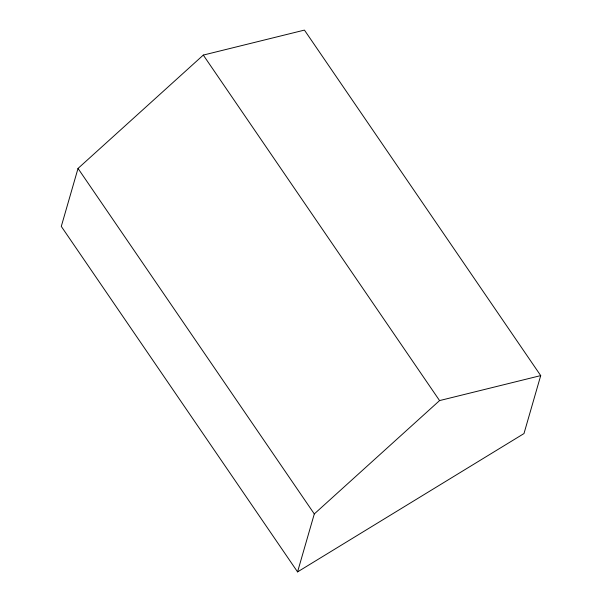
<?xml version="1.0" encoding="UTF-8"?>
<svg xmlns="http://www.w3.org/2000/svg" width="602" height="602" viewBox="0 0 602 602"><rect width="100%" height="100%" fill="white"/><g stroke="black" fill="none" stroke-linecap="round" stroke-linejoin="round"><path stroke-width="0.9" d="M78.019 168.432L61.291 226.397L297.561 571.9L523.981 433.568L540.709 375.603L304.439 30.1L203.303 55.083L78.019 168.432L314.297 513.935L297.561 571.9M314.297 513.935L439.573 400.586L540.709 375.603M203.303 55.083L439.573 400.586"/></g></svg>
